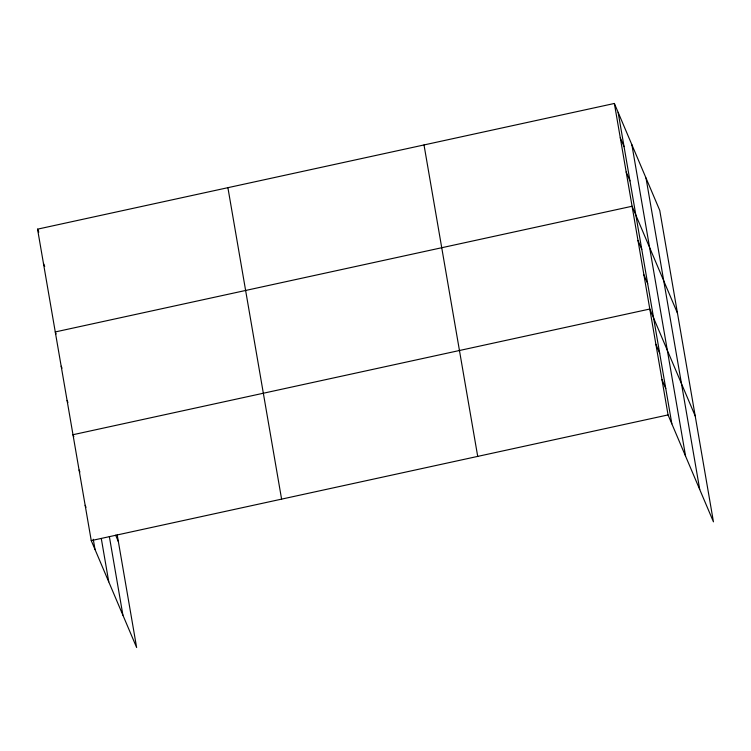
<?xml version="1.0" encoding="UTF-8"?>
<svg xmlns="http://www.w3.org/2000/svg" width="751" height="751" viewBox="0 0 751 751"><rect width="100%" height="100%" fill="white"/><g stroke="black" fill="none" stroke-linecap="round" stroke-linejoin="round"><path stroke-width="1.13" d="M117.194 534.787L136.635 647.531L91.246 540.607L37.55 229.158L614.365 103.469L659.753 210.393L713.45 521.842L668.061 414.918L614.365 103.469M91.246 540.607L668.061 414.918M620.27 137.733L624.053 146.642M626.174 171.988L629.958 180.897M677.468 313.167L632.089 206.253L55.274 331.942L56.109 333.923M637.993 240.508L641.776 249.416M643.898 274.763L647.681 283.681M695.191 415.951L649.803 309.027L72.988 434.716L73.833 436.697M655.895 344.324L659.678 353.233M661.978 379.621L665.762 388.53M37.55 229.158L38.808 232.134M43.455 263.423L44.722 266.389M61.178 366.197L62.014 368.178M67.083 400.452L67.928 402.433M115.635 535.172L118.376 541.64M79.08 470.013L79.916 471.994M85.163 505.31L86.008 507.291M646.02 178.053L699.725 489.492M631.873 144.727L685.579 456.167M618.148 112.387L671.845 423.827M424.015 144.952L477.711 456.392M227.9 187.684L281.597 499.124M109.364 536.618L122.911 615.182M101.301 538.589L108.764 581.856M93.265 539.265L95.03 549.516"/></g></svg>
